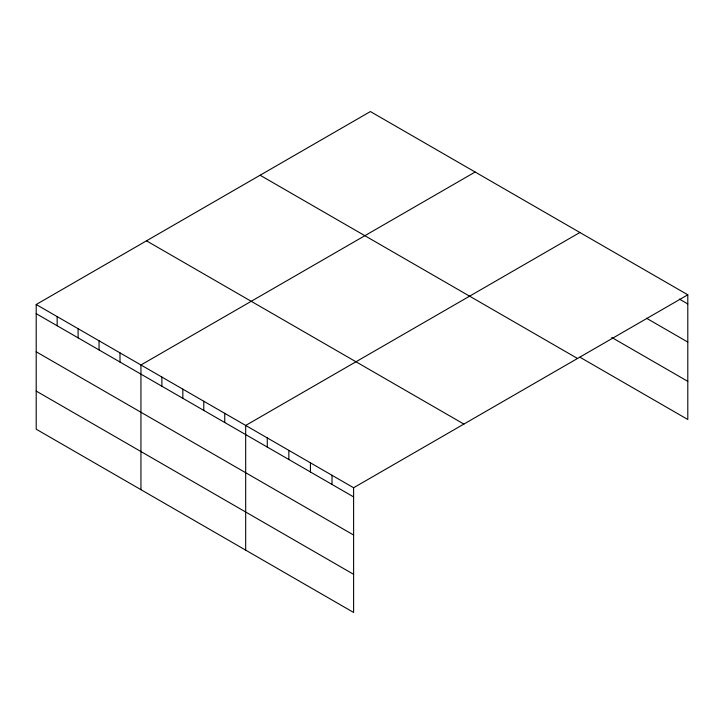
<?xml version="1.0" encoding="UTF-8"?>
<svg xmlns="http://www.w3.org/2000/svg" width="724" height="724" viewBox="0 0 724 724"><rect width="100%" height="100%" fill="white"/><g stroke="black" fill="none" stroke-linecap="round" stroke-linejoin="round"><path stroke-width="1.09" d="M36.2 304.505L353.602 487.75L353.602 612.45L36.2 429.196L36.2 304.505L370.398 111.55L687.8 294.804L687.8 419.495L579.888 357.194M475.143 172.022L140.945 364.977L140.945 489.668M579.888 232.494L245.68 425.45L245.68 550.14M353.602 487.75L687.8 294.804M679.356 299.075L687.8 303.953M646.514 318.243L687.8 342.081M611.789 337.484L687.8 381.367M260.115 175.226L577.517 358.471M146.483 240.83L463.885 424.074M36.2 313.655L353.602 496.899M36.2 351.783L353.602 535.027M36.2 391.069L353.602 574.313M332.017 475.288L332.017 484.437M310.433 462.826L310.433 471.976M288.849 450.373L288.849 459.523M267.265 437.911L267.265 447.061M224.739 413.35L224.739 422.499M203.788 401.259L203.788 410.408M182.837 389.168L182.837 398.318M161.886 377.068L161.886 386.218M119.994 352.878L119.994 362.027M99.043 340.787L99.043 349.936M78.092 328.696L78.092 337.846M57.151 316.596L57.151 325.746"/></g></svg>
